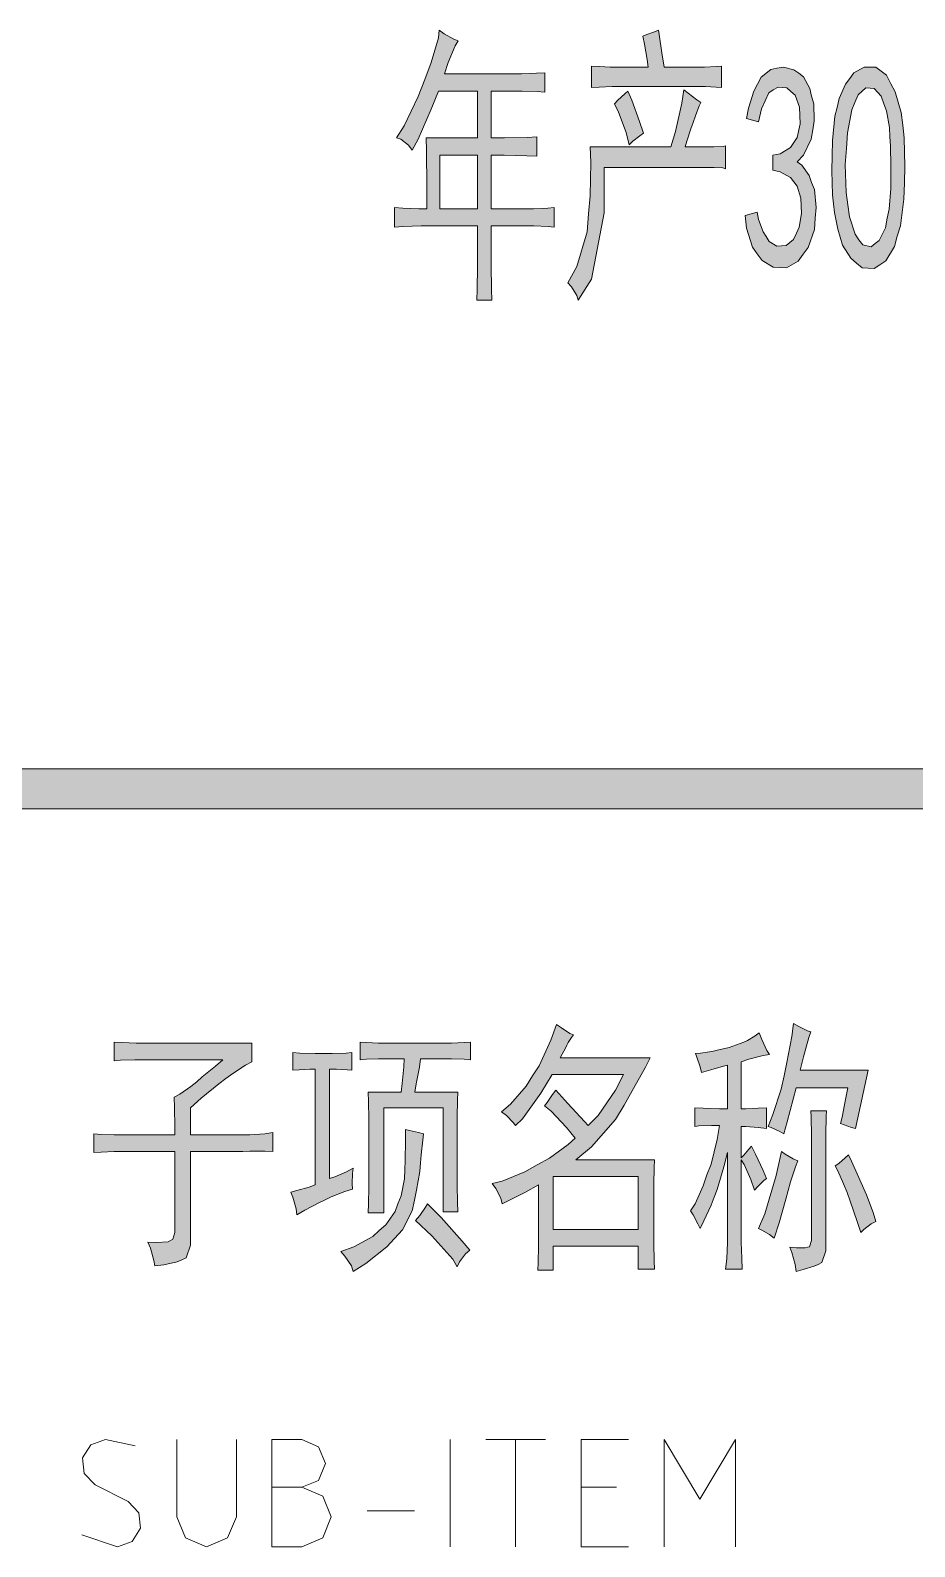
# Model space of a CAD drawing. Header units: millimetres. Extents: x 0 to 829, y 0 to 570.
# Drawn here: x 750.37 to 759.55, y 67.18 to 82.92 of the extents above; entities that cross this region are included whole.
import ezdxf

# ---------------------------------------------------------------- set-up
doc = ezdxf.new("R2010")
doc.units = ezdxf.units.MM

msp = doc.modelspace()

# ---------------------------------------------------------------- hatches: boundary and pattern name
h = msp.add_hatch(color=0)
h.paths.add_polyline_path([(754.171861, 81.802111), (754.249472, 81.925583), (754.394111, 82.228972), (754.464667, 82.405361), (754.531694, 82.58175), (754.605778, 82.839278), (754.612833, 82.916889), (754.66575, 82.881611), (754.764528, 82.825167), (754.810389, 82.807528), (754.778639, 82.754611), (754.708083, 82.58175), (754.669278, 82.465333), (755.388944, 82.465333), (755.466556, 82.465333), (755.625306, 82.472389), (755.709972, 82.475917), (755.709972, 82.274833), (755.632361, 82.281889), (755.473611, 82.285417), (755.388944, 82.285417), (755.152583, 82.285417), (755.152583, 81.802111), (755.290167, 81.802111), (755.526528, 81.805639), (755.628833, 81.812694), (755.628833, 81.611611), (755.523, 81.615139), (755.286639, 81.622194), (755.152583, 81.622194), (755.152583, 81.064806), (755.515944, 81.064806), (755.593556, 81.064806), (755.741722, 81.071861), (755.80875, 81.078917), (755.80875, 80.874306), (755.74525, 80.881361), (755.597083, 80.888417), (755.515944, 80.888417), (755.152583, 80.888417), (755.152583, 80.61325), (755.152583, 80.479194), (755.156111, 80.228722), (755.159639, 80.115833), (755.004417, 80.115833), (755.007944, 80.228722), (755.011472, 80.465083), (755.011472, 80.592083), (755.011472, 80.888417), (754.528167, 80.888417), (754.425861, 80.888417), (754.238889, 80.881361), (754.150694, 80.874306), (754.150694, 81.078917), (754.235361, 81.071861), (754.401167, 81.064806), (754.485833, 81.064806), (754.485833, 81.297639), (754.482306, 81.664528), (754.478778, 81.802111), (755.011472, 81.802111), (755.011472, 82.285417), (754.605778, 82.285417), (754.531694, 82.098444), (754.394111, 81.788), (754.334139, 81.671583), (754.295333, 81.7245), (754.214194, 81.788)])
h.paths.add_polyline_path([(755.011472, 81.064806), (755.011472, 81.622194), (754.619889, 81.622194), (754.619889, 81.064806)])
h = msp.add_hatch(color=0)
h.dxf.hatch_style = 2
h.paths.add_polyline_path([(756.88825, 82.916889), (756.895306, 82.874556), (756.923528, 82.684056), (756.948222, 82.535889), (757.301, 82.535889), (757.368028, 82.535889), (757.487972, 82.542944), (757.544417, 82.546472), (757.544417, 82.324222), (757.487972, 82.32775), (757.378611, 82.334806), (757.322167, 82.334806), (756.461389, 82.334806), (756.408472, 82.334806), (756.274417, 82.32775), (756.193278, 82.324222), (756.193278, 82.546472), (756.277944, 82.542944), (756.387306, 82.535889), (756.412, 82.535889), (756.782417, 82.535889), (756.771833, 82.6135), (756.743611, 82.77225), (756.725972, 82.856917), (756.768306, 82.874556), (756.849444, 82.902778)])
h = msp.add_hatch(color=0)
h.dxf.hatch_style = 2
h.paths.add_polyline_path([(757.787833, 80.99425), (757.914833, 81.029528), (757.928944, 80.951917), (757.974806, 80.824917), (758.006556, 80.775528), (758.038306, 80.726139), (758.119444, 80.67675), (758.165306, 80.680278), (758.214694, 80.683806), (758.292306, 80.747306), (758.320528, 80.810806), (758.34875, 80.874306), (758.373444, 81.015417), (758.369917, 81.096556), (758.366389, 81.174167), (758.327583, 81.301167), (758.295833, 81.3435), (758.260556, 81.389361), (758.151194, 81.449333), (758.077111, 81.466972), (758.077111, 81.622194), (758.151194, 81.636306), (758.260556, 81.699806), (758.295833, 81.752722), (758.327583, 81.805639), (758.359333, 81.94675), (758.355806, 82.031417), (758.352278, 82.119611), (758.306417, 82.243083), (758.264083, 82.281889), (758.22175, 82.320694), (758.130028, 82.32775), (758.080639, 82.299528), (758.034778, 82.267778), (757.957167, 82.101972), (757.928944, 81.967917), (757.801944, 82.003194), (757.823111, 82.109028), (757.879556, 82.285417), (757.918361, 82.3595), (757.953639, 82.430056), (758.055944, 82.511194), (758.119444, 82.525306), (758.186472, 82.535889), (758.295833, 82.507667), (758.345222, 82.472389), (758.394611, 82.433583), (758.461639, 82.313639), (758.479278, 82.2325), (758.500444, 82.154889), (758.503972, 81.9785), (758.489861, 81.88325), (758.47575, 81.788), (758.394611, 81.622194), (758.327583, 81.551639), (758.376972, 81.516361), (758.454583, 81.410528), (758.479278, 81.336444), (758.5075, 81.265889), (758.525139, 81.078917), (758.514556, 80.966028), (758.5075, 80.849611), (758.444, 80.662639), (758.391083, 80.592083), (758.338167, 80.521528), (758.218222, 80.450972), (758.147667, 80.4545), (758.080639, 80.458028), (757.964222, 80.528583), (757.914833, 80.595611), (757.865444, 80.666167), (757.801944, 80.863722)])
h = msp.add_hatch(color=0)
h.paths.add_polyline_path([(758.690944, 81.615139), (758.694472, 81.773889), (758.719167, 82.024361), (758.743861, 82.116083), (758.765028, 82.207806), (758.832056, 82.3595), (758.874389, 82.415944), (758.916722, 82.475917), (759.022556, 82.535889), (759.086056, 82.535889), (759.146028, 82.535889), (759.255389, 82.451222), (759.30125, 82.363028), (759.347111, 82.278361), (759.407083, 82.063167), (759.424722, 81.932639), (759.438833, 81.802111), (759.445889, 81.50225), (759.442361, 81.332917), (759.435306, 81.163583), (759.400028, 80.888417), (759.368278, 80.779056), (759.340056, 80.673222), (759.248333, 80.525056), (759.188361, 80.482722), (759.128389, 80.443917), (759.004917, 80.450972), (758.944944, 80.500361), (758.884972, 80.553278), (758.800306, 80.687333), (758.775611, 80.768472), (758.750917, 80.853139), (758.715639, 81.026), (758.705056, 81.117722), (758.694472, 81.209444), (758.687417, 81.459917)])
h.paths.add_polyline_path([(758.839111, 81.689222), (758.828528, 81.523417), (758.835583, 81.234139), (758.853222, 81.107139), (758.870861, 80.980139), (758.930833, 80.800222), (758.969639, 80.743778), (759.011972, 80.690861), (759.096639, 80.669694), (759.138972, 80.704972), (759.181306, 80.736722), (759.244806, 80.86725), (759.262444, 80.966028), (759.283611, 81.061278), (759.30125, 81.276472), (759.30125, 81.392889), (759.30125, 81.505778), (759.297722, 81.717444), (759.290667, 81.812694), (759.287139, 81.907944), (759.255389, 82.080806), (759.227167, 82.154889), (759.198944, 82.2325), (759.128389, 82.313639), (759.086056, 82.317167), (759.040194, 82.320694), (758.962583, 82.246611), (758.927306, 82.169), (758.895556, 82.091389), (758.849694, 81.8515)])
h = msp.add_hatch(color=0)
h.dxf.hatch_style = 2
h.paths.add_polyline_path([(757.329222, 82.169), (757.311583, 82.133722), (757.272778, 82.027889), (757.248083, 81.960861), (757.226917, 81.893833), (757.184583, 81.766833), (757.166944, 81.706861), (757.389194, 81.706861), (757.463278, 81.706861), (757.562056, 81.710389), (757.58675, 81.717444), (757.58675, 81.481083), (757.558528, 81.488139), (757.466806, 81.491667), (757.403306, 81.491667), (756.327333, 81.491667), (756.327333, 81.022472), (756.193278, 80.334556), (756.055694, 80.115833), (756.041583, 80.165222), (755.988667, 80.253417), (755.949861, 80.29575), (756.041583, 80.465083), (756.150944, 80.824917), (756.165056, 81.011889), (756.179167, 81.198861), (756.186222, 81.544583), (756.179167, 81.706861), (757.018778, 81.706861), (757.064639, 81.865611), (757.131667, 82.161944), (757.152833, 82.299528), (757.198694, 82.26425), (757.286889, 82.197222)])
h = msp.add_hatch(color=0)
h.dxf.hatch_style = 2
h.paths.add_polyline_path([(756.57075, 82.285417), (756.613083, 82.193694), (756.694222, 81.971444), (756.733028, 81.847972), (756.69775, 81.823278), (756.623667, 81.766833), (756.584861, 81.728028), (756.553111, 81.855028), (756.4755, 82.066694), (756.433167, 82.154889), (756.468444, 82.193694), (756.539, 82.257194)])
h = msp.add_hatch(color=0)
h.dxf.hatch_style = 2
h.paths.add_polyline_path([(749.508139, 74.838278), (749.508139, 75.251028), (797.535306, 75.251028), (797.535306, 74.838278)])
h = msp.add_hatch(color=0)
h.paths.add_polyline_path([(756.006306, 72.492306), (755.988667, 72.464083), (755.953389, 72.411167), (755.939278, 72.382944), (755.925167, 72.354722), (755.889889, 72.291222), (755.868722, 72.252417), (756.803583, 72.252417), (756.754194, 72.157167), (756.616611, 71.910222), (756.531944, 71.762056), (756.44375, 71.613889), (756.193278, 71.328139), (756.031, 71.194083), (756.849444, 71.194083), (756.845917, 71.112944), (756.842389, 70.947139), (756.842389, 70.858944), (756.842389, 70.417972), (756.842389, 70.322722), (756.845917, 70.146333), (756.849444, 70.058139), (756.680111, 70.058139), (756.680111, 70.298028), (755.798167, 70.298028), (755.798167, 70.047556), (755.635889, 70.047556), (755.639417, 70.125167), (755.642944, 70.298028), (755.642944, 70.393278), (755.642944, 70.936556), (755.508889, 70.858944), (755.321917, 70.763694), (755.269, 70.739), (755.254889, 70.795444), (755.201972, 70.89775), (755.163167, 70.947139), (755.269, 70.971833), (755.501833, 71.070611), (755.632361, 71.141167), (755.759361, 71.211722), (755.953389, 71.352833), (756.023944, 71.419861), (755.93575, 71.529222), (755.777, 71.698556), (755.706444, 71.755), (755.734667, 71.790278), (755.791111, 71.871417), (755.822861, 71.917278), (755.949861, 71.779694), (756.122722, 71.592722), (756.161528, 71.550389), (756.263833, 71.652694), (756.44375, 71.917278), (756.524889, 72.079556), (755.787583, 72.079556), (755.667639, 71.885528), (755.477139, 71.620944), (755.406583, 71.550389), (755.381889, 71.582139), (755.311333, 71.652694), (755.261944, 71.6915), (755.353667, 71.772639), (755.515944, 71.959611), (755.582972, 72.065444), (755.65, 72.171278), (755.773472, 72.435861), (755.829917, 72.598139), (755.882833, 72.562861), (755.971028, 72.506417)])
h.paths.add_polyline_path([(756.680111, 70.470889), (756.680111, 71.021222), (755.798167, 71.021222), (755.798167, 70.470889)])
h = msp.add_hatch(color=0)
h.dxf.hatch_style = 2
h.paths.add_polyline_path([(758.472222, 72.524056), (758.451056, 72.464083), (758.394611, 72.263), (758.359333, 72.125417), (759.064889, 72.125417), (758.934361, 71.518639), (758.892028, 71.529222), (758.817944, 71.557444), (758.779139, 71.571556), (758.796778, 71.638583), (758.832056, 71.822028), (758.853222, 71.941972), (758.317, 71.941972), (758.288778, 71.825556), (758.225278, 71.589194), (758.19, 71.465722), (758.140611, 71.490417), (758.059472, 71.529222), (758.027722, 71.539806), (758.077111, 71.663278), (758.161778, 71.927861), (758.193528, 72.065444), (758.22175, 72.203028), (758.274667, 72.474667), (758.292306, 72.608722), (758.345222, 72.576972), (758.436944, 72.534639)])
h = msp.add_hatch(color=0)
h.dxf.hatch_style = 2
h.paths.add_polyline_path([(751.589528, 70.340361), (751.68125, 70.336833), (751.801194, 70.343889), (751.825889, 70.358), (751.850583, 70.372111), (751.87175, 70.439139), (751.87175, 70.492056), (751.87175, 71.282278), (751.296722, 71.282278), (751.240278, 71.282278), (751.106222, 71.275222), (751.028611, 71.271694), (751.028611, 71.465722), (751.106222, 71.458667), (751.240278, 71.455139), (751.296722, 71.455139), (751.87175, 71.455139), (751.87175, 71.539806), (751.868222, 71.733833), (751.864694, 71.843194), (751.921139, 71.874944), (752.037556, 71.956083), (752.097528, 72.005472), (752.153972, 72.054861), (752.291556, 72.16775), (752.369167, 72.23125), (751.540139, 72.23125), (751.455472, 72.23125), (751.307306, 72.227722), (751.240278, 72.220667), (751.240278, 72.414694), (751.324944, 72.411167), (751.469583, 72.404111), (751.526028, 72.404111), (752.669028, 72.404111), (752.669028, 72.210083), (752.605528, 72.178333), (752.471472, 72.090139), (752.400917, 72.037222), (752.326833, 71.984306), (752.143389, 71.832611), (752.034028, 71.733833), (752.034028, 71.455139), (752.577306, 71.455139), (752.647861, 71.455139), (752.803083, 71.465722), (752.88775, 71.476306), (752.88775, 71.282278), (752.803083, 71.285806), (752.647861, 71.285806), (752.577306, 71.282278), (752.034028, 71.282278), (752.034028, 70.417972), (752.034028, 70.308611), (751.988167, 70.178083), (751.942306, 70.156917), (751.896444, 70.13575), (751.755333, 70.104), (751.663611, 70.093417), (751.653028, 70.149861), (751.61775, 70.276861)])
h = msp.add_hatch(color=0)
h.dxf.hatch_style = 2
h.paths.add_polyline_path([(754.679861, 72.404111), (754.743361, 72.404111), (754.873889, 72.411167), (754.937389, 72.414694), (754.937389, 72.23125), (754.873889, 72.238306), (754.743361, 72.241833), (754.679861, 72.241833), (754.418806, 72.241833), (754.408222, 72.157167), (754.376472, 71.984306), (754.362361, 71.896111), (754.806861, 71.896111), (754.803333, 71.814972), (754.799806, 71.638583), (754.799806, 71.539806), (754.799806, 71.000056), (754.799806, 70.9295), (754.803333, 70.756639), (754.806861, 70.654333), (754.655167, 70.654333), (754.655167, 71.733833), (754.037806, 71.733833), (754.037806, 70.64375), (753.875528, 70.64375), (753.879056, 70.739), (753.882583, 70.911861), (753.882583, 70.989472), (753.882583, 71.539806), (753.882583, 71.620944), (753.879056, 71.800861), (753.875528, 71.896111), (754.217722, 71.896111), (754.228306, 71.987833), (754.245944, 72.160694), (754.249472, 72.241833), (754.044861, 72.241833), (753.984889, 72.241833), (753.857889, 72.238306), (753.794389, 72.23125), (753.794389, 72.414694), (753.857889, 72.411167), (753.984889, 72.404111), (754.044861, 72.404111)])
h = msp.add_hatch(color=0)
h.dxf.hatch_style = 2
h.paths.add_polyline_path([(757.223389, 70.664917), (757.26925, 70.739), (757.353917, 70.925972), (757.392722, 71.038861), (757.435056, 71.148222), (757.498556, 71.40575), (757.52325, 71.550389), (757.438583, 71.550389), (757.308056, 71.546861), (757.265722, 71.539806), (757.265722, 71.733833), (757.353917, 71.730306), (757.52325, 71.72325), (757.604389, 71.72325), (757.604389, 72.178333), (757.565583, 72.16775), (757.431528, 72.128944), (757.336278, 72.100722), (757.322167, 72.160694), (757.286889, 72.259472), (757.272778, 72.298278), (757.325694, 72.301806), (757.417417, 72.315917), (757.45975, 72.322972), (757.498556, 72.333556), (757.579694, 72.351194), (757.622028, 72.361778), (757.660833, 72.372361), (757.738444, 72.400583), (757.773722, 72.414694), (757.812528, 72.432333), (757.893667, 72.481722), (757.936, 72.513472), (757.960694, 72.442917), (758.013611, 72.330028), (758.041833, 72.287694), (757.974806, 72.277111), (757.826639, 72.238306), (757.749028, 72.210083), (757.749028, 71.72325), (757.794889, 71.72325), (757.925417, 71.730306), (758.010083, 71.733833), (758.010083, 71.518639), (757.925417, 71.529222), (757.794889, 71.539806), (757.749028, 71.539806), (757.749028, 71.21525), (757.773722, 71.243472), (757.826639, 71.303444), (757.854861, 71.335194), (757.897194, 71.254056), (757.974806, 71.084722), (758.010083, 71.000056), (757.981861, 70.978889), (757.921889, 70.918917), (757.886611, 70.880111), (757.847806, 70.989472), (757.77725, 71.144694), (757.749028, 71.194083), (757.749028, 70.393278), (757.749028, 70.340361), (757.756083, 70.174556), (757.759611, 70.058139), (757.58675, 70.058139), (757.597333, 70.1675), (757.604389, 70.336833), (757.604389, 70.393278), (757.604389, 71.271694), (757.569111, 71.12), (757.498556, 70.887167), (757.466806, 70.806028), (757.435056, 70.724889), (757.360972, 70.562611), (757.322167, 70.481472), (757.297472, 70.530861), (757.248083, 70.622583)])
h = msp.add_hatch(color=0)
h.dxf.hatch_style = 2
h.paths.add_polyline_path([(753.71325, 70.890694), (753.635639, 70.866), (753.494528, 70.809556), (753.431028, 70.777806), (753.364, 70.749583), (753.219361, 70.671972), (753.138222, 70.622583), (753.131167, 70.686083), (753.095889, 70.806028), (753.074722, 70.858944), (753.138222, 70.876583), (753.265222, 70.911861), (753.325194, 70.936556), (753.325194, 72.136), (753.272278, 72.136), (753.159389, 72.128944), (753.095889, 72.125417), (753.095889, 72.308861), (753.166444, 72.301806), (753.325194, 72.298278), (753.413389, 72.298278), (753.501583, 72.298278), (753.64975, 72.301806), (753.706194, 72.308861), (753.706194, 72.125417), (753.660333, 72.128944), (753.547444, 72.136), (753.476889, 72.136), (753.476889, 71.000056), (753.529806, 71.017694), (753.653278, 71.070611), (753.720306, 71.109417), (753.71325, 71.052972), (753.709722, 70.947139)])
h = msp.add_hatch(color=0)
h.dxf.hatch_style = 2
h.paths.add_polyline_path([(758.6345, 71.702083), (758.630972, 71.649167), (758.627444, 71.458667), (758.627444, 71.324611), (758.627444, 70.350944), (758.627444, 70.248639), (758.585111, 70.128694), (758.546306, 70.107528), (758.503972, 70.089889), (758.391083, 70.054611), (758.317, 70.036972), (758.306417, 70.107528), (758.274667, 70.231), (758.2535, 70.287444), (758.320528, 70.280389), (758.41225, 70.280389), (758.436944, 70.287444), (758.458111, 70.290972), (758.479278, 70.358), (758.479278, 70.417972), (758.479278, 71.324611), (758.479278, 71.448083), (758.47575, 71.638583), (758.472222, 71.702083)])
h = msp.add_hatch(color=0)
h.dxf.hatch_style = 2
h.paths.add_polyline_path([(754.450556, 71.465722), (754.4435, 71.398694), (754.425861, 71.247), (754.418806, 71.162333), (754.41175, 71.074139), (754.38, 70.880111), (754.358833, 70.774278), (754.334139, 70.664917), (754.231833, 70.467361), (754.150694, 70.379167), (754.069556, 70.290972), (753.854361, 70.118111), (753.720306, 70.036972), (753.702667, 70.093417), (753.635639, 70.195722), (753.593306, 70.241583), (753.727361, 70.290972), (753.924917, 70.400333), (753.991944, 70.460306), (754.058972, 70.520278), (754.15775, 70.657861), (754.185972, 70.739), (754.217722, 70.820139), (754.253, 70.996528), (754.256528, 71.091778), (754.260056, 71.187028), (754.263583, 71.395167), (754.263583, 71.508056), (754.305917, 71.497472), (754.397639, 71.476306)])
h = msp.add_hatch(color=0)
h.dxf.hatch_style = 2
h.paths.add_polyline_path([(758.334639, 71.1835), (758.309944, 71.12), (758.260556, 70.964778), (758.235861, 70.876583), (758.211167, 70.784861), (758.140611, 70.541444), (758.091222, 70.382694), (758.041833, 70.417972), (757.960694, 70.463833), (757.928944, 70.481472), (757.992444, 70.633167), (758.112389, 71.031806), (758.165306, 71.282278), (758.204111, 71.254056), (758.288778, 71.204667)])
h = msp.add_hatch(color=0)
h.dxf.hatch_style = 2
h.paths.add_polyline_path([(758.860278, 71.247), (758.892028, 71.179972), (758.966111, 71.017694), (759.008444, 70.925972), (759.04725, 70.830722), (759.117806, 70.647278), (759.146028, 70.555556), (759.096639, 70.530861), (759.019028, 70.470889), (758.990806, 70.439139), (758.952, 70.555556), (758.877917, 70.763694), (758.846167, 70.855417), (758.810889, 70.943611), (758.750917, 71.081194), (758.722694, 71.130583), (758.7615, 71.155278), (758.828528, 71.21525)])
h = msp.add_hatch(color=0)
h.dxf.hatch_style = 2
h.paths.add_polyline_path([(754.492889, 70.739), (754.634, 70.594361), (754.852722, 70.350944), (754.930333, 70.255694), (754.888, 70.220417), (754.8245, 70.13575), (754.799806, 70.082833), (754.753944, 70.163972), (754.53875, 70.403861), (754.369417, 70.566139), (754.41175, 70.615528), (754.471722, 70.703722)])

# ---------------------------------------------------------------- linework, layer by layer
at = {"color": 0, "lineweight": 0}
for points in [[(754.171861, 81.802111), (754.249472, 81.925583), (754.394111, 82.228972), (754.464667, 82.405361), (754.531694, 82.58175), (754.605778, 82.839278), (754.612833, 82.916889), (754.66575, 82.881611), (754.764528, 82.825167), (754.810389, 82.807528), (754.778639, 82.754611), (754.708083, 82.58175), (754.669278, 82.465333), (755.388944, 82.465333), (755.466556, 82.465333), (755.625306, 82.472389), (755.709972, 82.475917), (755.709972, 82.274833), (755.632361, 82.281889), (755.473611, 82.285417), (755.388944, 82.285417), (755.152583, 82.285417), (755.152583, 81.802111), (755.290167, 81.802111), (755.526528, 81.805639), (755.628833, 81.812694), (755.628833, 81.611611), (755.523, 81.615139), (755.286639, 81.622194), (755.152583, 81.622194), (755.152583, 81.064806), (755.515944, 81.064806), (755.593556, 81.064806), (755.741722, 81.071861), (755.80875, 81.078917), (755.80875, 80.874306), (755.74525, 80.881361), (755.597083, 80.888417), (755.515944, 80.888417), (755.152583, 80.888417), (755.152583, 80.61325), (755.152583, 80.479194), (755.156111, 80.228722), (755.159639, 80.115833), (755.004417, 80.115833), (755.007944, 80.228722), (755.011472, 80.465083), (755.011472, 80.592083), (755.011472, 80.888417), (754.528167, 80.888417), (754.425861, 80.888417), (754.238889, 80.881361), (754.150694, 80.874306), (754.150694, 81.078917), (754.235361, 81.071861), (754.401167, 81.064806), (754.485833, 81.064806), (754.485833, 81.297639), (754.482306, 81.664528), (754.478778, 81.802111), (755.011472, 81.802111), (755.011472, 82.285417), (754.605778, 82.285417), (754.531694, 82.098444), (754.394111, 81.788), (754.334139, 81.671583), (754.295333, 81.7245), (754.214194, 81.788)], [(756.88825, 82.916889), (756.895306, 82.874556), (756.923528, 82.684056), (756.948222, 82.535889), (757.301, 82.535889), (757.368028, 82.535889), (757.487972, 82.542944), (757.544417, 82.546472), (757.544417, 82.324222), (757.487972, 82.32775), (757.378611, 82.334806), (757.322167, 82.334806), (756.461389, 82.334806), (756.408472, 82.334806), (756.274417, 82.32775), (756.193278, 82.324222), (756.193278, 82.546472), (756.277944, 82.542944), (756.387306, 82.535889), (756.412, 82.535889), (756.782417, 82.535889), (756.771833, 82.6135), (756.743611, 82.77225), (756.725972, 82.856917), (756.768306, 82.874556), (756.849444, 82.902778)], [(757.787833, 80.99425), (757.914833, 81.029528), (757.928944, 80.951917), (757.974806, 80.824917), (758.006556, 80.775528), (758.038306, 80.726139), (758.119444, 80.67675), (758.165306, 80.680278), (758.214694, 80.683806), (758.292306, 80.747306), (758.320528, 80.810806), (758.34875, 80.874306), (758.373444, 81.015417), (758.369917, 81.096556), (758.366389, 81.174167), (758.327583, 81.301167), (758.295833, 81.3435), (758.260556, 81.389361), (758.151194, 81.449333), (758.077111, 81.466972), (758.077111, 81.622194), (758.151194, 81.636306), (758.260556, 81.699806), (758.295833, 81.752722), (758.327583, 81.805639), (758.359333, 81.94675), (758.355806, 82.031417), (758.352278, 82.119611), (758.306417, 82.243083), (758.264083, 82.281889), (758.22175, 82.320694), (758.130028, 82.32775), (758.080639, 82.299528), (758.034778, 82.267778), (757.957167, 82.101972), (757.928944, 81.967917), (757.801944, 82.003194), (757.823111, 82.109028), (757.879556, 82.285417), (757.918361, 82.3595), (757.953639, 82.430056), (758.055944, 82.511194), (758.119444, 82.525306), (758.186472, 82.535889), (758.295833, 82.507667), (758.345222, 82.472389), (758.394611, 82.433583), (758.461639, 82.313639), (758.479278, 82.2325), (758.500444, 82.154889), (758.503972, 81.9785), (758.489861, 81.88325), (758.47575, 81.788), (758.394611, 81.622194), (758.327583, 81.551639), (758.376972, 81.516361), (758.454583, 81.410528), (758.479278, 81.336444), (758.5075, 81.265889), (758.525139, 81.078917), (758.514556, 80.966028), (758.5075, 80.849611), (758.444, 80.662639), (758.391083, 80.592083), (758.338167, 80.521528), (758.218222, 80.450972), (758.147667, 80.4545), (758.080639, 80.458028), (757.964222, 80.528583), (757.914833, 80.595611), (757.865444, 80.666167), (757.801944, 80.863722)], [(758.690944, 81.615139), (758.694472, 81.773889), (758.719167, 82.024361), (758.743861, 82.116083), (758.765028, 82.207806), (758.832056, 82.3595), (758.874389, 82.415944), (758.916722, 82.475917), (759.022556, 82.535889), (759.086056, 82.535889), (759.146028, 82.535889), (759.255389, 82.451222), (759.30125, 82.363028), (759.347111, 82.278361), (759.407083, 82.063167), (759.424722, 81.932639), (759.438833, 81.802111), (759.445889, 81.50225), (759.442361, 81.332917), (759.435306, 81.163583), (759.400028, 80.888417), (759.368278, 80.779056), (759.340056, 80.673222), (759.248333, 80.525056), (759.188361, 80.482722), (759.128389, 80.443917), (759.004917, 80.450972), (758.944944, 80.500361), (758.884972, 80.553278), (758.800306, 80.687333), (758.775611, 80.768472), (758.750917, 80.853139), (758.715639, 81.026), (758.705056, 81.117722), (758.694472, 81.209444), (758.687417, 81.459917)], [(758.839111, 81.689222), (758.828528, 81.523417), (758.835583, 81.234139), (758.853222, 81.107139), (758.870861, 80.980139), (758.930833, 80.800222), (758.969639, 80.743778), (759.011972, 80.690861), (759.096639, 80.669694), (759.138972, 80.704972), (759.181306, 80.736722), (759.244806, 80.86725), (759.262444, 80.966028), (759.283611, 81.061278), (759.30125, 81.276472), (759.30125, 81.392889), (759.30125, 81.505778), (759.297722, 81.717444), (759.290667, 81.812694), (759.287139, 81.907944), (759.255389, 82.080806), (759.227167, 82.154889), (759.198944, 82.2325), (759.128389, 82.313639), (759.086056, 82.317167), (759.040194, 82.320694), (758.962583, 82.246611), (758.927306, 82.169), (758.895556, 82.091389), (758.849694, 81.8515)], [(757.329222, 82.169), (757.311583, 82.133722), (757.272778, 82.027889), (757.248083, 81.960861), (757.226917, 81.893833), (757.184583, 81.766833), (757.166944, 81.706861), (757.389194, 81.706861), (757.463278, 81.706861), (757.562056, 81.710389), (757.58675, 81.717444), (757.58675, 81.481083), (757.558528, 81.488139), (757.466806, 81.491667), (757.403306, 81.491667), (756.327333, 81.491667), (756.327333, 81.022472), (756.193278, 80.334556), (756.055694, 80.115833), (756.041583, 80.165222), (755.988667, 80.253417), (755.949861, 80.29575), (756.041583, 80.465083), (756.150944, 80.824917), (756.165056, 81.011889), (756.179167, 81.198861), (756.186222, 81.544583), (756.179167, 81.706861), (757.018778, 81.706861), (757.064639, 81.865611), (757.131667, 82.161944), (757.152833, 82.299528), (757.198694, 82.26425), (757.286889, 82.197222)], [(756.57075, 82.285417), (756.613083, 82.193694), (756.694222, 81.971444), (756.733028, 81.847972), (756.69775, 81.823278), (756.623667, 81.766833), (756.584861, 81.728028), (756.553111, 81.855028), (756.4755, 82.066694), (756.433167, 82.154889), (756.468444, 82.193694), (756.539, 82.257194)], [(755.011472, 81.064806), (755.011472, 81.622194), (754.619889, 81.622194), (754.619889, 81.064806)], [(749.508139, 74.838278), (749.508139, 75.251028), (797.535306, 75.251028), (797.535306, 74.838278)], [(756.006306, 72.492306), (755.988667, 72.464083), (755.953389, 72.411167), (755.939278, 72.382944), (755.925167, 72.354722), (755.889889, 72.291222), (755.868722, 72.252417), (756.803583, 72.252417), (756.754194, 72.157167), (756.616611, 71.910222), (756.531944, 71.762056), (756.44375, 71.613889), (756.193278, 71.328139), (756.031, 71.194083), (756.849444, 71.194083), (756.845917, 71.112944), (756.842389, 70.947139), (756.842389, 70.858944), (756.842389, 70.417972), (756.842389, 70.322722), (756.845917, 70.146333), (756.849444, 70.058139), (756.680111, 70.058139), (756.680111, 70.298028), (755.798167, 70.298028), (755.798167, 70.047556), (755.635889, 70.047556), (755.639417, 70.125167), (755.642944, 70.298028), (755.642944, 70.393278), (755.642944, 70.936556), (755.508889, 70.858944), (755.321917, 70.763694), (755.269, 70.739), (755.254889, 70.795444), (755.201972, 70.89775), (755.163167, 70.947139), (755.269, 70.971833), (755.501833, 71.070611), (755.632361, 71.141167), (755.759361, 71.211722), (755.953389, 71.352833), (756.023944, 71.419861), (755.93575, 71.529222), (755.777, 71.698556), (755.706444, 71.755), (755.734667, 71.790278), (755.791111, 71.871417), (755.822861, 71.917278), (755.949861, 71.779694), (756.122722, 71.592722), (756.161528, 71.550389), (756.263833, 71.652694), (756.44375, 71.917278), (756.524889, 72.079556), (755.787583, 72.079556), (755.667639, 71.885528), (755.477139, 71.620944), (755.406583, 71.550389), (755.381889, 71.582139), (755.311333, 71.652694), (755.261944, 71.6915), (755.353667, 71.772639), (755.515944, 71.959611), (755.582972, 72.065444), (755.65, 72.171278), (755.773472, 72.435861), (755.829917, 72.598139), (755.882833, 72.562861), (755.971028, 72.506417)], [(758.472222, 72.524056), (758.451056, 72.464083), (758.394611, 72.263), (758.359333, 72.125417), (759.064889, 72.125417), (758.934361, 71.518639), (758.892028, 71.529222), (758.817944, 71.557444), (758.779139, 71.571556), (758.796778, 71.638583), (758.832056, 71.822028), (758.853222, 71.941972), (758.317, 71.941972), (758.288778, 71.825556), (758.225278, 71.589194), (758.19, 71.465722), (758.140611, 71.490417), (758.059472, 71.529222), (758.027722, 71.539806), (758.077111, 71.663278), (758.161778, 71.927861), (758.193528, 72.065444), (758.22175, 72.203028), (758.274667, 72.474667), (758.292306, 72.608722), (758.345222, 72.576972), (758.436944, 72.534639)], [(751.589528, 70.340361), (751.68125, 70.336833), (751.801194, 70.343889), (751.825889, 70.358), (751.850583, 70.372111), (751.87175, 70.439139), (751.87175, 70.492056), (751.87175, 71.282278), (751.296722, 71.282278), (751.240278, 71.282278), (751.106222, 71.275222), (751.028611, 71.271694), (751.028611, 71.465722), (751.106222, 71.458667), (751.240278, 71.455139), (751.296722, 71.455139), (751.87175, 71.455139), (751.87175, 71.539806), (751.868222, 71.733833), (751.864694, 71.843194), (751.921139, 71.874944), (752.037556, 71.956083), (752.097528, 72.005472), (752.153972, 72.054861), (752.291556, 72.16775), (752.369167, 72.23125), (751.540139, 72.23125), (751.455472, 72.23125), (751.307306, 72.227722), (751.240278, 72.220667), (751.240278, 72.414694), (751.324944, 72.411167), (751.469583, 72.404111), (751.526028, 72.404111), (752.669028, 72.404111), (752.669028, 72.210083), (752.605528, 72.178333), (752.471472, 72.090139), (752.400917, 72.037222), (752.326833, 71.984306), (752.143389, 71.832611), (752.034028, 71.733833), (752.034028, 71.455139), (752.577306, 71.455139), (752.647861, 71.455139), (752.803083, 71.465722), (752.88775, 71.476306), (752.88775, 71.282278), (752.803083, 71.285806), (752.647861, 71.285806), (752.577306, 71.282278), (752.034028, 71.282278), (752.034028, 70.417972), (752.034028, 70.308611), (751.988167, 70.178083), (751.942306, 70.156917), (751.896444, 70.13575), (751.755333, 70.104), (751.663611, 70.093417), (751.653028, 70.149861), (751.61775, 70.276861)], [(754.679861, 72.404111), (754.743361, 72.404111), (754.873889, 72.411167), (754.937389, 72.414694), (754.937389, 72.23125), (754.873889, 72.238306), (754.743361, 72.241833), (754.679861, 72.241833), (754.418806, 72.241833), (754.408222, 72.157167), (754.376472, 71.984306), (754.362361, 71.896111), (754.806861, 71.896111), (754.803333, 71.814972), (754.799806, 71.638583), (754.799806, 71.539806), (754.799806, 71.000056), (754.799806, 70.9295), (754.803333, 70.756639), (754.806861, 70.654333), (754.655167, 70.654333), (754.655167, 71.733833), (754.037806, 71.733833), (754.037806, 70.64375), (753.875528, 70.64375), (753.879056, 70.739), (753.882583, 70.911861), (753.882583, 70.989472), (753.882583, 71.539806), (753.882583, 71.620944), (753.879056, 71.800861), (753.875528, 71.896111), (754.217722, 71.896111), (754.228306, 71.987833), (754.245944, 72.160694), (754.249472, 72.241833), (754.044861, 72.241833), (753.984889, 72.241833), (753.857889, 72.238306), (753.794389, 72.23125), (753.794389, 72.414694), (753.857889, 72.411167), (753.984889, 72.404111), (754.044861, 72.404111)], [(757.223389, 70.664917), (757.26925, 70.739), (757.353917, 70.925972), (757.392722, 71.038861), (757.435056, 71.148222), (757.498556, 71.40575), (757.52325, 71.550389), (757.438583, 71.550389), (757.308056, 71.546861), (757.265722, 71.539806), (757.265722, 71.733833), (757.353917, 71.730306), (757.52325, 71.72325), (757.604389, 71.72325), (757.604389, 72.178333), (757.565583, 72.16775), (757.431528, 72.128944), (757.336278, 72.100722), (757.322167, 72.160694), (757.286889, 72.259472), (757.272778, 72.298278), (757.325694, 72.301806), (757.417417, 72.315917), (757.45975, 72.322972), (757.498556, 72.333556), (757.579694, 72.351194), (757.622028, 72.361778), (757.660833, 72.372361), (757.738444, 72.400583), (757.773722, 72.414694), (757.812528, 72.432333), (757.893667, 72.481722), (757.936, 72.513472), (757.960694, 72.442917), (758.013611, 72.330028), (758.041833, 72.287694), (757.974806, 72.277111), (757.826639, 72.238306), (757.749028, 72.210083), (757.749028, 71.72325), (757.794889, 71.72325), (757.925417, 71.730306), (758.010083, 71.733833), (758.010083, 71.518639), (757.925417, 71.529222), (757.794889, 71.539806), (757.749028, 71.539806), (757.749028, 71.21525), (757.773722, 71.243472), (757.826639, 71.303444), (757.854861, 71.335194), (757.897194, 71.254056), (757.974806, 71.084722), (758.010083, 71.000056), (757.981861, 70.978889), (757.921889, 70.918917), (757.886611, 70.880111), (757.847806, 70.989472), (757.77725, 71.144694), (757.749028, 71.194083), (757.749028, 70.393278), (757.749028, 70.340361), (757.756083, 70.174556), (757.759611, 70.058139), (757.58675, 70.058139), (757.597333, 70.1675), (757.604389, 70.336833), (757.604389, 70.393278), (757.604389, 71.271694), (757.569111, 71.12), (757.498556, 70.887167), (757.466806, 70.806028), (757.435056, 70.724889), (757.360972, 70.562611), (757.322167, 70.481472), (757.297472, 70.530861), (757.248083, 70.622583)], [(753.71325, 70.890694), (753.635639, 70.866), (753.494528, 70.809556), (753.431028, 70.777806), (753.364, 70.749583), (753.219361, 70.671972), (753.138222, 70.622583), (753.131167, 70.686083), (753.095889, 70.806028), (753.074722, 70.858944), (753.138222, 70.876583), (753.265222, 70.911861), (753.325194, 70.936556), (753.325194, 72.136), (753.272278, 72.136), (753.159389, 72.128944), (753.095889, 72.125417), (753.095889, 72.308861), (753.166444, 72.301806), (753.325194, 72.298278), (753.413389, 72.298278), (753.501583, 72.298278), (753.64975, 72.301806), (753.706194, 72.308861), (753.706194, 72.125417), (753.660333, 72.128944), (753.547444, 72.136), (753.476889, 72.136), (753.476889, 71.000056), (753.529806, 71.017694), (753.653278, 71.070611), (753.720306, 71.109417), (753.71325, 71.052972), (753.709722, 70.947139)], [(758.6345, 71.702083), (758.630972, 71.649167), (758.627444, 71.458667), (758.627444, 71.324611), (758.627444, 70.350944), (758.627444, 70.248639), (758.585111, 70.128694), (758.546306, 70.107528), (758.503972, 70.089889), (758.391083, 70.054611), (758.317, 70.036972), (758.306417, 70.107528), (758.274667, 70.231), (758.2535, 70.287444), (758.320528, 70.280389), (758.41225, 70.280389), (758.436944, 70.287444), (758.458111, 70.290972), (758.479278, 70.358), (758.479278, 70.417972), (758.479278, 71.324611), (758.479278, 71.448083), (758.47575, 71.638583), (758.472222, 71.702083)], [(754.450556, 71.465722), (754.4435, 71.398694), (754.425861, 71.247), (754.418806, 71.162333), (754.41175, 71.074139), (754.38, 70.880111), (754.358833, 70.774278), (754.334139, 70.664917), (754.231833, 70.467361), (754.150694, 70.379167), (754.069556, 70.290972), (753.854361, 70.118111), (753.720306, 70.036972), (753.702667, 70.093417), (753.635639, 70.195722), (753.593306, 70.241583), (753.727361, 70.290972), (753.924917, 70.400333), (753.991944, 70.460306), (754.058972, 70.520278), (754.15775, 70.657861), (754.185972, 70.739), (754.217722, 70.820139), (754.253, 70.996528), (754.256528, 71.091778), (754.260056, 71.187028), (754.263583, 71.395167), (754.263583, 71.508056), (754.305917, 71.497472), (754.397639, 71.476306)], [(758.334639, 71.1835), (758.309944, 71.12), (758.260556, 70.964778), (758.235861, 70.876583), (758.211167, 70.784861), (758.140611, 70.541444), (758.091222, 70.382694), (758.041833, 70.417972), (757.960694, 70.463833), (757.928944, 70.481472), (757.992444, 70.633167), (758.112389, 71.031806), (758.165306, 71.282278), (758.204111, 71.254056), (758.288778, 71.204667)], [(758.860278, 71.247), (758.892028, 71.179972), (758.966111, 71.017694), (759.008444, 70.925972), (759.04725, 70.830722), (759.117806, 70.647278), (759.146028, 70.555556), (759.096639, 70.530861), (759.019028, 70.470889), (758.990806, 70.439139), (758.952, 70.555556), (758.877917, 70.763694), (758.846167, 70.855417), (758.810889, 70.943611), (758.750917, 71.081194), (758.722694, 71.130583), (758.7615, 71.155278), (758.828528, 71.21525)], [(756.680111, 70.470889), (756.680111, 71.021222), (755.798167, 71.021222), (755.798167, 70.470889)], [(754.492889, 70.739), (754.634, 70.594361), (754.852722, 70.350944), (754.930333, 70.255694), (754.888, 70.220417), (754.8245, 70.13575), (754.799806, 70.082833), (754.753944, 70.163972), (754.53875, 70.403861), (754.369417, 70.566139), (754.41175, 70.615528), (754.471722, 70.703722)]]:
    msp.add_lwpolyline(points, close=True, dxfattribs=at)
for points in [[(751.459, 68.227222), (751.152083, 68.290722), (751.000389, 68.237806), (750.912194, 68.100222), (750.929833, 67.937944), (751.042722, 67.821528)], [(751.892917, 68.290722), (751.892917, 67.489917)], [(752.510278, 67.489917), (752.510278, 68.290722)], [(753.187611, 68.290722), (752.877167, 68.290722), (752.877167, 67.179472)], [(753.187611, 67.179472), (753.406333, 67.271194), (753.494528, 67.489917), (753.406333, 67.705111), (753.187611, 67.796833), (753.360472, 67.867389), (753.434556, 68.043778), (753.360472, 68.216639), (753.187611, 68.290722)], [(754.72925, 67.179472), (754.72925, 68.290722)], [(755.099667, 68.290722), (755.717028, 68.290722)], [(755.406583, 67.179472), (755.406583, 68.290722)], [(756.577806, 67.179472), (756.087444, 67.179472), (756.087444, 68.290722), (756.577806, 68.290722)], [(756.948222, 67.179472), (756.948222, 68.290722), (757.318639, 67.673361), (757.689056, 68.290722), (757.689056, 67.179472)], [(751.042722, 67.821528), (751.384917, 67.648667)], [(753.187611, 67.796833), (752.877167, 67.796833)], [(756.454333, 67.796833), (756.087444, 67.796833)], [(751.275556, 67.179472), (751.42725, 67.232389), (751.515444, 67.369972), (751.497806, 67.53225), (751.384917, 67.648667)], [(753.864944, 67.549889), (754.358833, 67.549889)], [(751.892917, 67.489917), (751.981111, 67.271194), (752.199833, 67.179472), (752.418556, 67.271194), (752.510278, 67.489917)], [(750.905139, 67.302944), (751.275556, 67.179472)], [(752.877167, 67.179472), (753.187611, 67.179472)]]:
    msp.add_lwpolyline(points, dxfattribs=at)

doc.saveas('drawing.dxf')
